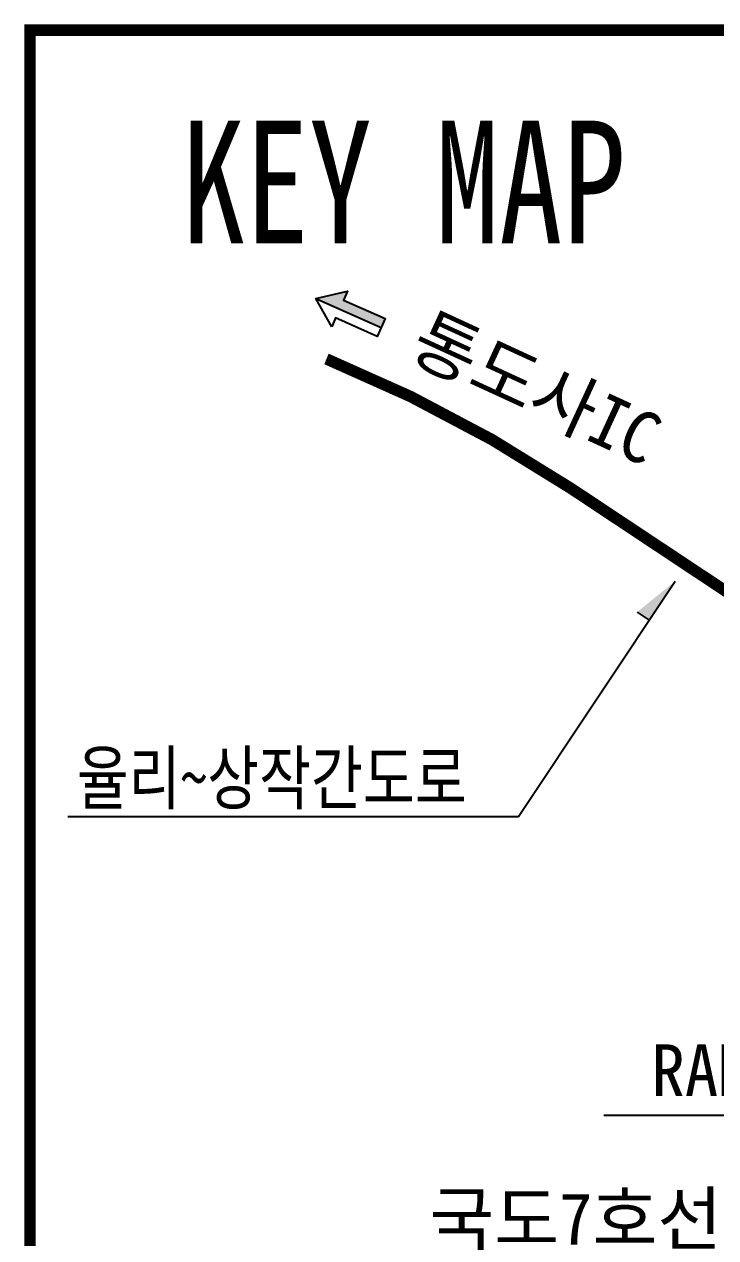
# Model space of a CAD drawing. Header units: metres. Extents: x 226260 to 227788, y 221330 to 222332.
# Drawn here: x 227421.8 to 227498.5, y 222197.7 to 222332.2 of the extents above; entities that cross this region are included whole.
import ezdxf
from ezdxf.enums import TextEntityAlignment as Align

# ---------------------------------------------------------------- set-up
doc = ezdxf.new("R2010")
doc.units = ezdxf.units.M
doc.linetypes.add('HIDDEN', pattern=[0.375, 0.25, -0.125])
for name, color, linetype in [('CA-ALGN-국도7호선', 2, 'Continuous'), ('CA-LEAL', 1, 'Continuous'), ('CA-TEXT', 3, 'Continuous'), ('CZ-LIN1', 7, 'Continuous'), ('CZ-SYMB', 2, 'Continuous'), ('CZ-TEX1', 6, 'Continuous'), ('CZ-TEXT', 3, 'Continuous')]:
    doc.layers.add(name, color=color, linetype=linetype)
doc.styles.add('견고딕', font='DotumChe.ttf')
doc.styles.add('돋움체', font='DotumChe.ttf')

# ---------------------------------------------------------------- blocks, each defined once
blk = doc.blocks.new('CZDIRA2')
blk.add_hatch(color=256).paths.add_polyline_path([(0, 0), (0, -2), (9.33, -2), (9.33, -4), (14.67, 0)])
blk.add_line((14.67, 0), (0, 0))
blk.add_lwpolyline([(9.33, 4), (14.67, 0), (9.33, -4), (9.33, -2), (0, -2), (0, 2), (9.33, 2)], close=True)

msp = doc.modelspace()

# ---------------------------------------------------------------- hatches: boundary and pattern name
at = {"layer": 'CA-LEAL'}
msp.add_hatch(color=256, dxfattribs=at).paths.add_polyline_path([(227489.76, 222267.07), (227491.09, 222266.17), (227493.96, 222270.48)])

# ---------------------------------------------------------------- linework, layer by layer
at = {"layer": 'CA-ALGN-국도7호선', "linetype": 'HIDDEN', "const_width": 1.27, "flags": 128}
msp.add_lwpolyline([(227509.55, 222262.78), (227482.36, 222280.82, 0.049731), (227455.3, 222295.13, 0.049731)], format="xyb", dxfattribs=at)
at = {"layer": 'CA-LEAL'}
for p, q in [((227476.59, 222244.41), (227493.96, 222270.48)), ((227489.76, 222267.07), (227491.09, 222266.17)), ((227426.63, 222244.41), (227476.59, 222244.41)), ((227486.08, 222211.31), (227522.56, 222211.31))]:
    msp.add_line(p, q, dxfattribs=at)
at = {"layer": 'CZ-LIN1', "const_width": 1.28}
msp.add_lwpolyline([(227422.42, 222130.54), (227787.76, 222130.54), (227787.76, 222331.58), (227422.42, 222331.58)], close=True, dxfattribs=at)

# ---------------------------------------------------------------- block references
at = {"layer": 'CZ-SYMB', "xscale": 0.5399999999989606, "yscale": 0.5399999999790452, "zscale": 0.54, "rotation": 156.0590272500663}
msp.add_blockref('CZDIRA2', (227461.36, 222298.61), dxfattribs=at)

# ---------------------------------------------------------------- texts
at = {"layer": 'CA-TEXT', "style": '돋움체', "width": 0.8}
msp.add_text('율리~상작간도로', height=5.734, dxfattribs=at).set_placement((227427.6, 222245.82, -316.7))
at = {"layer": 'CA-TEXT', "style": '돋움체'}
for s, p in [('RAMP-G', (227491.34, 222213.42, -211.13)), ('국도7호선', (227466.71, 222196.96, -316.7))]:
    msp.add_text(s, height=5.734, dxfattribs=at).set_placement(p)
at = {"layer": 'CZ-TEX1', "style": '견고딕', "width": 0.8}
msp.add_text('KEY MAP', height=13.608, dxfattribs=at).set_placement((227463.89, 222307.95), align=Align.CENTER)
at = {"layer": 'CZ-TEXT', "style": '돋움체'}
msp.add_text('통도사IC', height=5.734, rotation=335.277, dxfattribs=at).set_placement((227464.21, 222295.34, -316.7))

doc.saveas('drawing.dxf')
